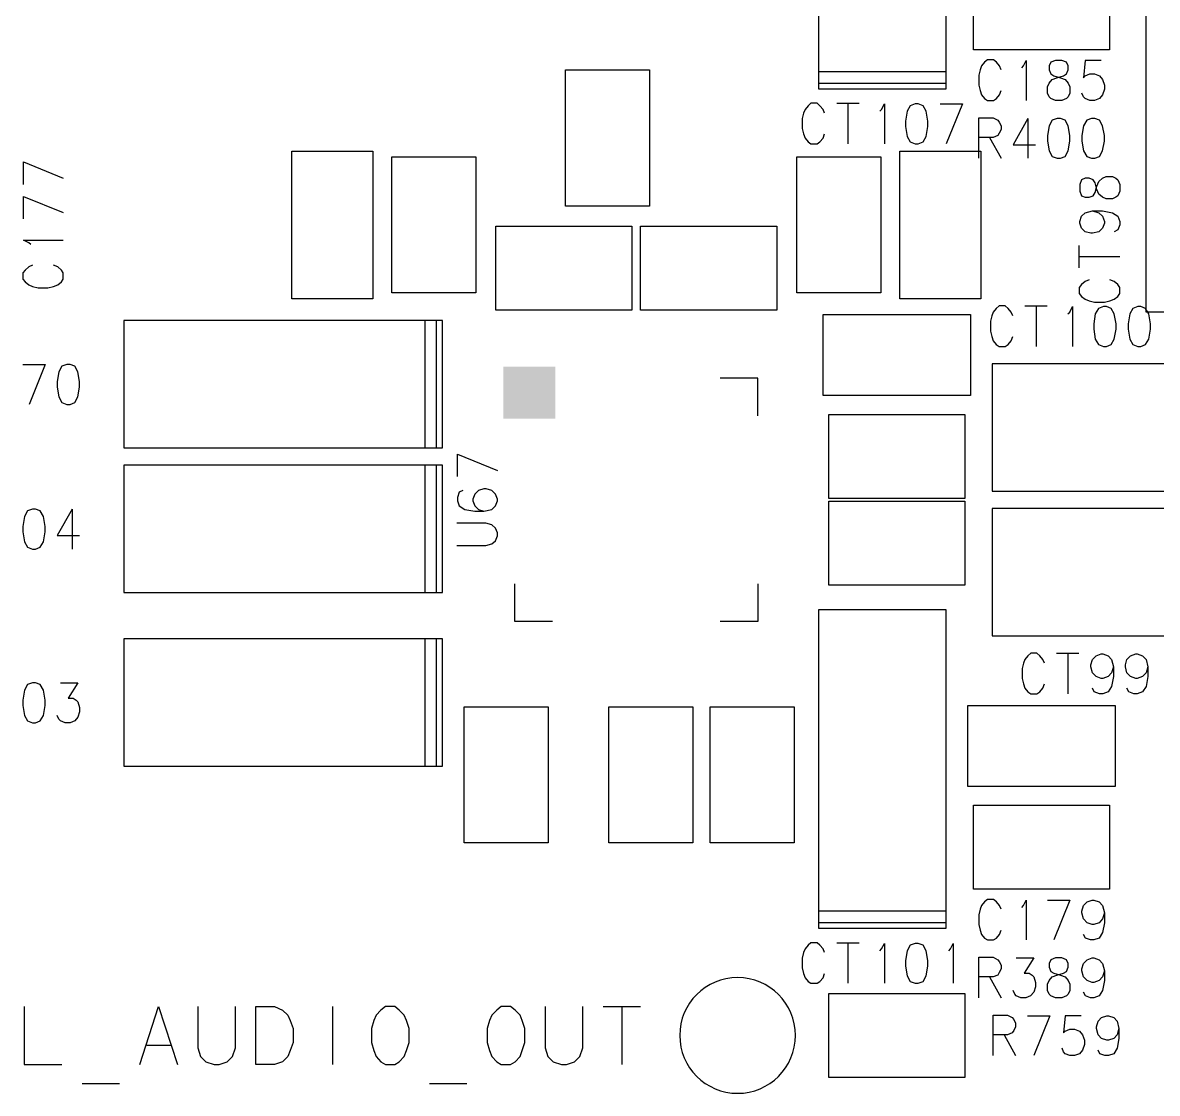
# Model space of a CAD drawing. Extents: x 295 to 953, y 10 to 290.
# Drawn here: x 564.71 to 597.05, y 131.2 to 161.71 of the extents above; entities that cross this region are included whole.
import ezdxf

# ---------------------------------------------------------------- set-up
doc = ezdxf.new("R2010")
doc.units = 0
doc.header["$LTSCALE"] = 5
doc.header["$MEASUREMENT"] = 0
doc.layers.add('13_C-SILK_GBR', color=7, linetype='CONTINUOUS')

msp = doc.modelspace()

# ---------------------------------------------------------------- linework, layer by layer
at = {"layer": '13_C-SILK_GBR'}
for p, q in [((587.4, 168.903), (587.4, 160.323)), ((591.03, 160.323), (591.03, 168.903)), ((591.814, 160.941), (591.814, 163.334)), ((595.691, 163.334), (595.691, 160.941)), ((596.723, 162.55), (596.723, 153.475)), ((595.691, 160.941), (591.814, 160.941)), ((592.043, 160.478), (591.999, 160.372)), ((592.127, 160.583), (592.043, 160.478)), ((592.21, 160.653), (592.127, 160.583)), ((592.381, 160.653), (592.21, 160.653)), ((592.466, 160.583), (592.381, 160.653)), ((592.555, 160.478), (592.466, 160.583)), ((592.599, 160.372), (592.555, 160.478)), ((593.192, 160.425), (593.243, 160.478)), ((593.243, 160.478), (593.319, 160.634)), ((593.319, 160.634), (593.319, 159.498)), ((594.013, 160.583), (593.969, 160.478)), ((593.969, 160.478), (593.969, 160.372)), ((594.147, 160.634), (594.013, 160.583)), ((594.333, 160.634), (594.147, 160.634)), ((594.467, 160.583), (594.333, 160.634)), ((594.512, 160.478), (594.467, 160.583)), ((594.512, 160.372), (594.512, 160.478)), ((594.995, 160.634), (594.95, 160.144)), ((595.449, 160.634), (594.995, 160.634)), ((580.181, 156.486), (580.181, 160.364)), ((580.181, 160.364), (582.574, 160.364)), ((582.574, 160.364), (582.574, 156.486)), ((587.4, 160.323), (587.4, 159.993)), ((587.4, 160.323), (591.03, 160.323)), ((591.03, 159.993), (591.03, 160.323)), ((591.999, 160.372), (591.961, 160.215)), ((591.961, 160.215), (591.961, 159.935)), ((593.969, 160.372), (594.013, 160.25)), ((593.969, 159.988), (594.058, 160.093)), ((594.013, 160.25), (594.102, 160.197)), ((594.058, 160.093), (594.193, 160.144)), ((594.102, 160.197), (594.289, 160.144)), ((594.193, 160.144), (594.378, 160.197)), ((594.289, 160.144), (594.422, 160.093)), ((594.378, 160.197), (594.467, 160.25)), ((594.422, 160.093), (594.512, 159.988)), ((594.467, 160.25), (594.512, 160.372)), ((594.95, 160.144), (594.995, 160.197)), ((594.995, 160.197), (595.129, 160.25)), ((595.129, 160.25), (595.264, 160.25)), ((595.264, 160.25), (595.404, 160.197)), ((595.404, 160.197), (595.493, 160.093)), ((595.493, 160.093), (595.544, 159.935)), ((587.4, 159.993), (587.4, 159.828)), ((587.4, 159.993), (591.03, 159.993)), ((587.4, 159.828), (591.03, 159.828)), ((591.03, 159.828), (591.03, 159.993)), ((591.961, 159.935), (591.999, 159.778)), ((591.999, 159.778), (592.043, 159.654)), ((592.555, 159.654), (592.599, 159.778)), ((593.924, 159.882), (593.969, 159.988)), ((593.924, 159.707), (593.924, 159.882)), ((594.512, 159.988), (594.563, 159.882)), ((594.563, 159.882), (594.563, 159.707)), ((595.544, 159.813), (595.493, 159.654)), ((595.544, 159.935), (595.544, 159.813)), ((592.043, 159.654), (592.127, 159.55)), ((592.127, 159.55), (592.21, 159.498)), ((592.21, 159.498), (592.381, 159.498)), ((592.381, 159.498), (592.466, 159.55)), ((592.466, 159.55), (592.555, 159.654)), ((593.969, 159.603), (593.924, 159.707)), ((594.013, 159.55), (593.969, 159.603)), ((594.147, 159.498), (594.013, 159.55)), ((594.333, 159.498), (594.147, 159.498)), ((594.467, 159.55), (594.333, 159.498)), ((594.512, 159.603), (594.467, 159.55)), ((594.563, 159.707), (594.512, 159.603)), ((594.95, 159.603), (594.906, 159.707)), ((594.995, 159.55), (594.95, 159.603)), ((595.129, 159.498), (594.995, 159.55)), ((595.264, 159.498), (595.129, 159.498)), ((595.404, 159.55), (595.264, 159.498)), ((595.493, 159.654), (595.404, 159.55)), ((586.971, 159.135), (586.933, 158.978)), ((587.016, 159.24), (586.971, 159.135)), ((587.098, 159.346), (587.016, 159.24)), ((587.181, 159.415), (587.098, 159.346)), ((587.354, 159.415), (587.181, 159.415)), ((587.436, 159.346), (587.354, 159.415)), ((587.525, 159.24), (587.436, 159.346)), ((587.57, 159.135), (587.525, 159.24)), ((587.915, 159.415), (588.552, 159.415)), ((588.233, 159.415), (588.233, 158.26)), ((589.144, 159.187), (589.195, 159.24)), ((589.195, 159.24), (589.273, 159.397)), ((589.273, 159.397), (589.273, 158.26)), ((589.923, 159.187), (589.878, 158.907)), ((590.012, 159.346), (589.923, 159.187)), ((590.152, 159.397), (590.012, 159.346)), ((590.241, 159.397), (590.152, 159.397)), ((590.375, 159.346), (590.241, 159.397)), ((590.464, 159.187), (590.375, 159.346)), ((590.515, 158.907), (590.464, 159.187)), ((590.86, 159.397), (591.497, 159.397)), ((591.497, 159.397), (591.038, 158.26)), ((586.933, 158.978), (586.933, 158.697)), ((589.878, 158.907), (589.878, 158.75)), ((590.515, 158.75), (590.515, 158.907)), ((591.961, 157.848), (591.961, 159.003)), ((591.961, 159.003), (592.37, 159.003)), ((592.37, 159.003), (592.504, 158.933)), ((592.504, 158.933), (592.548, 158.88)), ((592.548, 158.88), (592.599, 158.775)), ((593.363, 158.984), (592.942, 158.232)), ((593.363, 158.984), (593.363, 157.848)), ((594.058, 158.933), (593.969, 158.775)), ((594.198, 158.984), (594.058, 158.933)), ((594.289, 158.984), (594.198, 158.984)), ((594.422, 158.933), (594.289, 158.984)), ((594.512, 158.775), (594.422, 158.933)), ((595.04, 158.933), (594.95, 158.775)), ((595.18, 158.984), (595.04, 158.933)), ((595.271, 158.984), (595.18, 158.984)), ((595.404, 158.933), (595.271, 158.984)), ((595.493, 158.775), (595.404, 158.933)), ((586.933, 158.697), (586.971, 158.541)), ((586.971, 158.541), (587.016, 158.417)), ((587.525, 158.417), (587.57, 158.541)), ((589.878, 158.75), (589.923, 158.47)), ((589.923, 158.47), (590.012, 158.313)), ((590.375, 158.313), (590.464, 158.47)), ((590.464, 158.47), (590.515, 158.75)), ((592.504, 158.494), (592.37, 158.443)), ((592.548, 158.565), (592.504, 158.494)), ((592.599, 158.669), (592.548, 158.565)), ((592.599, 158.775), (592.599, 158.669)), ((593.969, 158.775), (593.924, 158.494)), ((593.924, 158.494), (593.924, 158.338)), ((594.563, 158.494), (594.512, 158.775)), ((594.563, 158.338), (594.563, 158.494)), ((594.95, 158.775), (594.906, 158.494)), ((594.906, 158.494), (594.906, 158.338)), ((595.544, 158.494), (595.493, 158.775)), ((595.544, 158.338), (595.544, 158.494)), ((587.016, 158.417), (587.098, 158.313)), ((587.098, 158.313), (587.181, 158.26)), ((587.181, 158.26), (587.354, 158.26)), ((587.354, 158.26), (587.436, 158.313)), ((587.436, 158.313), (587.525, 158.417)), ((590.012, 158.313), (590.152, 158.26)), ((590.152, 158.26), (590.241, 158.26)), ((590.241, 158.26), (590.375, 158.313)), ((592.37, 158.443), (591.961, 158.443)), ((592.274, 158.443), (592.599, 157.848)), ((592.942, 158.232), (593.581, 158.232)), ((593.924, 158.338), (593.969, 158.057)), ((594.512, 158.057), (594.563, 158.338)), ((594.906, 158.338), (594.95, 158.057)), ((595.493, 158.057), (595.544, 158.338)), ((572.385, 153.846), (572.385, 158.054)), ((572.385, 158.054), (574.695, 158.054)), ((574.695, 158.054), (574.695, 153.846)), ((575.231, 154.011), (575.231, 157.889)), ((575.231, 157.889), (577.624, 157.889)), ((577.624, 157.889), (577.624, 154.011)), ((586.781, 154.011), (586.781, 157.889)), ((586.781, 157.889), (589.174, 157.889)), ((589.174, 157.889), (589.174, 154.011)), ((589.71, 153.846), (589.71, 158.054)), ((589.71, 158.054), (592.02, 158.054)), ((592.02, 158.054), (592.02, 153.846)), ((593.969, 158.057), (594.058, 157.9)), ((594.058, 157.9), (594.198, 157.848)), ((594.198, 157.848), (594.289, 157.848)), ((594.289, 157.848), (594.422, 157.9)), ((594.422, 157.9), (594.512, 158.057)), ((594.95, 158.057), (595.04, 157.9)), ((595.04, 157.9), (595.18, 157.848)), ((595.18, 157.848), (595.271, 157.848)), ((595.271, 157.848), (595.404, 157.9)), ((595.404, 157.9), (595.493, 158.057)), ((564.731, 157.103), (564.731, 157.742)), ((564.731, 157.742), (565.868, 157.282)), ((594.894, 157.234), (594.843, 157.1)), ((595, 157.278), (594.894, 157.234)), ((595.106, 157.278), (595, 157.278)), ((595.228, 157.234), (595.106, 157.278)), ((595.28, 157.145), (595.228, 157.234)), ((595.333, 157.056), (595.384, 157.189)), ((595.384, 157.189), (595.49, 157.278)), ((595.49, 157.278), (595.596, 157.329)), ((595.596, 157.329), (595.771, 157.329)), ((595.771, 157.329), (595.874, 157.278)), ((595.874, 157.278), (595.927, 157.234)), ((595.927, 157.234), (595.98, 157.1)), ((594.843, 157.1), (594.843, 156.914)), ((594.843, 156.914), (594.894, 156.78)), ((595.228, 156.78), (595.28, 156.869)), ((595.333, 156.96), (595.28, 157.145)), ((595.28, 156.869), (595.333, 157.056)), ((595.384, 156.825), (595.333, 156.96)), ((595.98, 156.914), (595.927, 156.78)), ((595.98, 157.1), (595.98, 156.914)), ((564.731, 156.122), (564.731, 156.76)), ((564.731, 156.76), (565.868, 156.3)), ((594.894, 156.78), (595, 156.735)), ((595, 156.735), (595.106, 156.735)), ((595.106, 156.735), (595.228, 156.78)), ((595.49, 156.735), (595.384, 156.825)), ((595.596, 156.691), (595.49, 156.735)), ((595.771, 156.691), (595.596, 156.691)), ((595.874, 156.735), (595.771, 156.691)), ((595.927, 156.78), (595.874, 156.735)), ((582.574, 156.486), (580.181, 156.486)), ((594.894, 156.201), (595, 156.297)), ((595, 156.297), (595.21, 156.348)), ((595.21, 156.348), (595.384, 156.297)), ((595.21, 156.348), (595.49, 156.348)), ((595.384, 156.297), (595.49, 156.201)), ((595.49, 156.348), (595.771, 156.297)), ((595.771, 156.297), (595.927, 156.201)), ((578.201, 153.516), (578.201, 155.909)), ((578.201, 155.909), (582.079, 155.909)), ((582.079, 155.909), (582.079, 153.516)), ((582.326, 153.516), (582.326, 155.909)), ((582.326, 155.909), (586.204, 155.909)), ((586.204, 155.909), (586.204, 153.516)), ((594.843, 156.047), (594.894, 156.201)), ((594.843, 156.003), (594.843, 156.047)), ((594.894, 155.856), (594.843, 156.003)), ((595.49, 156.201), (595.543, 156.047)), ((595.543, 156.003), (595.49, 155.856)), ((595.543, 156.047), (595.543, 156.003)), ((595.927, 156.201), (595.98, 156.047)), ((595.98, 155.952), (595.927, 155.805)), ((595.98, 156.047), (595.98, 155.952)), ((595, 155.754), (594.894, 155.856)), ((595.158, 155.709), (595, 155.754)), ((595.21, 155.709), (595.158, 155.709)), ((595.384, 155.754), (595.21, 155.709)), ((595.49, 155.856), (595.384, 155.754)), ((595.927, 155.805), (595.823, 155.754)), ((564.887, 155.44), (564.731, 155.516)), ((564.731, 155.516), (565.868, 155.516)), ((564.94, 155.389), (564.887, 155.44)), ((594.825, 154.727), (594.825, 155.366)), ((594.825, 155.046), (595.98, 155.046)), ((564.782, 154.663), (564.713, 154.579)), ((564.887, 154.752), (564.782, 154.663)), ((564.993, 154.797), (564.887, 154.752)), ((565.711, 154.752), (565.587, 154.797)), ((565.815, 154.663), (565.711, 154.752)), ((565.868, 154.579), (565.815, 154.663)), ((564.713, 154.579), (564.713, 154.407)), ((564.713, 154.407), (564.782, 154.325)), ((564.782, 154.325), (564.887, 154.241)), ((565.711, 154.241), (565.815, 154.325)), ((565.815, 154.325), (565.868, 154.407)), ((565.868, 154.407), (565.868, 154.579)), ((595, 154.34), (594.894, 154.251)), ((595.106, 154.384), (595, 154.34)), ((595.823, 154.34), (595.7, 154.384)), ((595.927, 154.251), (595.823, 154.34)), ((564.887, 154.241), (564.993, 154.196)), ((564.993, 154.196), (565.15, 154.158)), ((565.15, 154.158), (565.43, 154.158)), ((565.43, 154.158), (565.587, 154.196)), ((565.587, 154.196), (565.711, 154.241)), ((577.624, 154.011), (575.231, 154.011)), ((589.174, 154.011), (586.781, 154.011)), ((594.894, 154.251), (594.825, 154.166)), ((594.825, 154.166), (594.825, 153.995)), ((594.825, 153.995), (594.894, 153.912)), ((595.98, 154.166), (595.927, 154.251)), ((595.927, 153.912), (595.98, 153.995)), ((595.98, 153.995), (595.98, 154.166)), ((574.695, 153.846), (572.385, 153.846)), ((592.02, 153.846), (589.71, 153.846)), ((592.543, 153.64), (592.461, 153.571)), ((592.716, 153.64), (592.543, 153.64)), ((592.799, 153.571), (592.716, 153.64)), ((593.277, 153.64), (593.914, 153.64)), ((593.596, 153.64), (593.596, 152.485)), ((594.558, 153.465), (594.635, 153.622)), ((594.635, 153.622), (594.635, 152.485)), ((594.894, 153.912), (595, 153.828)), ((595, 153.828), (595.106, 153.784)), ((595.106, 153.784), (595.262, 153.746)), ((595.262, 153.746), (595.543, 153.746)), ((595.515, 153.622), (595.375, 153.571)), ((595.604, 153.622), (595.515, 153.622)), ((595.543, 153.746), (595.7, 153.784)), ((595.738, 153.571), (595.604, 153.622)), ((595.7, 153.784), (595.823, 153.828)), ((595.823, 153.828), (595.927, 153.912)), ((596.497, 153.622), (596.356, 153.571)), ((596.586, 153.622), (596.497, 153.622)), ((596.719, 153.571), (596.586, 153.622)), ((582.079, 153.516), (578.201, 153.516)), ((586.204, 153.516), (582.326, 153.516)), ((587.524, 151.083), (587.524, 153.393)), ((587.524, 153.393), (591.731, 153.393)), ((591.731, 153.393), (591.731, 151.083)), ((592.334, 153.36), (592.296, 153.203)), ((592.378, 153.465), (592.334, 153.36)), ((592.461, 153.571), (592.378, 153.465)), ((592.888, 153.465), (592.799, 153.571)), ((592.933, 153.36), (592.888, 153.465)), ((594.507, 153.412), (594.558, 153.465)), ((595.285, 153.412), (595.241, 153.132)), ((595.375, 153.571), (595.285, 153.412)), ((595.827, 153.412), (595.738, 153.571)), ((595.878, 153.132), (595.827, 153.412)), ((596.267, 153.412), (596.223, 153.132)), ((596.356, 153.571), (596.267, 153.412)), ((596.808, 153.412), (596.719, 153.571)), ((596.723, 153.475), (602.333, 153.475)), ((596.86, 153.132), (596.808, 153.412)), ((576.18, 153.228), (567.6, 153.228)), ((567.6, 153.228), (567.6, 149.598)), ((576.51, 153.228), (576.18, 153.228)), ((576.18, 149.598), (576.18, 153.228)), ((576.675, 153.228), (576.51, 153.228)), ((576.51, 149.598), (576.51, 153.228)), ((576.675, 149.598), (576.675, 153.228)), ((592.296, 153.203), (592.296, 152.922)), ((595.241, 153.132), (595.241, 152.975)), ((595.241, 152.975), (595.285, 152.695)), ((595.827, 152.695), (595.878, 152.975)), ((595.878, 152.975), (595.878, 153.132)), ((596.223, 153.132), (596.223, 152.975)), ((596.223, 152.975), (596.267, 152.695)), ((596.808, 152.695), (596.86, 152.975)), ((596.86, 152.975), (596.86, 153.132)), ((592.296, 152.922), (592.334, 152.766)), ((592.334, 152.766), (592.378, 152.642)), ((592.888, 152.642), (592.933, 152.766)), ((595.285, 152.695), (595.375, 152.538)), ((595.738, 152.538), (595.827, 152.695)), ((596.267, 152.695), (596.356, 152.538)), ((596.719, 152.538), (596.808, 152.695)), ((592.378, 152.642), (592.461, 152.538)), ((592.461, 152.538), (592.543, 152.485)), ((592.543, 152.485), (592.716, 152.485)), ((592.716, 152.485), (592.799, 152.538)), ((592.799, 152.538), (592.888, 152.642)), ((595.375, 152.538), (595.515, 152.485)), ((595.515, 152.485), (595.604, 152.485)), ((595.604, 152.485), (595.738, 152.538)), ((596.356, 152.538), (596.497, 152.485)), ((596.497, 152.485), (596.586, 152.485)), ((596.586, 152.485), (596.719, 152.538)), ((564.716, 151.972), (565.353, 151.972)), ((565.353, 151.972), (564.894, 150.835)), ((565.742, 151.762), (565.698, 151.482)), ((565.831, 151.921), (565.742, 151.762)), ((565.972, 151.972), (565.831, 151.921)), ((566.061, 151.972), (565.972, 151.972)), ((566.194, 151.921), (566.061, 151.972)), ((566.283, 151.762), (566.194, 151.921)), ((566.335, 151.482), (566.283, 151.762)), ((600.93, 151.99), (592.35, 151.99)), ((592.35, 151.99), (592.35, 148.36)), ((565.698, 151.482), (565.698, 151.325)), ((566.335, 151.325), (566.335, 151.482)), ((585.668, 151.578), (584.595, 151.578)), ((585.668, 150.505), (585.668, 151.578)), ((565.698, 151.325), (565.742, 151.045)), ((565.742, 151.045), (565.831, 150.888)), ((566.194, 150.888), (566.283, 151.045)), ((566.283, 151.045), (566.335, 151.325)), ((591.731, 151.083), (587.524, 151.083)), ((565.831, 150.888), (565.972, 150.835)), ((565.972, 150.835), (566.061, 150.835)), ((566.061, 150.835), (566.194, 150.888)), ((587.689, 148.154), (587.689, 150.546)), ((587.689, 150.546), (591.566, 150.546)), ((591.566, 150.546), (591.566, 148.154)), ((567.6, 149.598), (576.18, 149.598)), ((576.18, 149.598), (576.51, 149.598)), ((576.51, 149.598), (576.675, 149.598)), ((577.106, 148.776), (577.106, 149.413)), ((577.106, 149.413), (578.243, 148.954)), ((576.18, 149.103), (567.6, 149.103)), ((567.6, 149.103), (567.6, 145.473)), ((576.51, 149.103), (576.18, 149.103)), ((576.18, 145.473), (576.18, 149.103)), ((576.675, 149.103), (576.51, 149.103)), ((576.51, 145.473), (576.51, 149.103)), ((576.675, 145.473), (576.675, 149.103)), ((577.157, 148.329), (577.106, 148.183)), ((577.106, 148.183), (577.106, 148.088)), ((577.262, 148.38), (577.157, 148.329)), ((577.596, 148.279), (577.543, 148.132)), ((577.543, 148.132), (577.543, 148.088)), ((577.7, 148.38), (577.596, 148.279)), ((577.858, 148.431), (577.7, 148.38)), ((577.927, 148.431), (577.858, 148.431)), ((578.086, 148.38), (577.927, 148.431)), ((578.19, 148.279), (578.086, 148.38)), ((578.243, 148.132), (578.19, 148.279)), ((578.243, 148.088), (578.243, 148.132)), ((591.566, 148.154), (587.689, 148.154)), ((592.35, 148.36), (600.93, 148.36)), ((564.85, 147.796), (564.76, 147.637)), ((564.99, 147.847), (564.85, 147.796)), ((565.079, 147.847), (564.99, 147.847)), ((565.213, 147.796), (565.079, 147.847)), ((565.302, 147.637), (565.213, 147.796)), ((566.118, 147.847), (565.698, 147.094)), ((566.118, 147.847), (566.118, 146.71)), ((577.106, 148.088), (577.157, 147.941)), ((577.157, 147.941), (577.315, 147.839)), ((577.315, 147.839), (577.596, 147.794)), ((577.543, 148.088), (577.596, 147.941)), ((577.596, 147.941), (577.7, 147.839)), ((577.596, 147.794), (577.858, 147.794)), ((577.7, 147.839), (577.858, 147.794)), ((577.858, 147.794), (578.086, 147.839)), ((578.086, 147.839), (578.19, 147.941)), ((578.19, 147.941), (578.243, 148.088)), ((587.689, 145.679), (587.689, 148.071)), ((587.689, 148.071), (591.566, 148.071)), ((591.566, 148.071), (591.566, 145.679)), ((600.93, 147.865), (592.35, 147.865)), ((592.35, 147.865), (592.35, 144.235)), ((564.76, 147.637), (564.716, 147.357)), ((565.353, 147.357), (565.302, 147.637)), ((564.716, 147.357), (564.716, 147.2)), ((564.716, 147.2), (564.76, 146.92)), ((565.302, 146.92), (565.353, 147.2)), ((565.353, 147.2), (565.353, 147.357)), ((577.909, 147.449), (577.088, 147.449)), ((578.086, 147.398), (577.909, 147.449)), ((578.19, 147.309), (578.086, 147.398)), ((578.243, 147.175), (578.19, 147.309)), ((578.243, 147.086), (578.243, 147.175)), ((564.76, 146.92), (564.85, 146.763)), ((565.213, 146.763), (565.302, 146.92)), ((565.698, 147.094), (566.335, 147.094)), ((577.909, 146.812), (578.086, 146.857)), ((578.086, 146.857), (578.19, 146.946)), ((578.19, 146.946), (578.243, 147.086)), ((564.85, 146.763), (564.99, 146.71)), ((564.99, 146.71), (565.079, 146.71)), ((565.079, 146.71), (565.213, 146.763)), ((577.088, 146.812), (577.909, 146.812)), ((578.738, 144.648), (578.738, 145.72)), ((585.668, 145.72), (585.668, 144.648)), ((591.566, 145.679), (587.689, 145.679)), ((567.6, 145.473), (576.18, 145.473)), ((576.18, 145.473), (576.51, 145.473)), ((576.51, 145.473), (576.675, 145.473)), ((591.03, 144.978), (587.4, 144.978)), ((587.4, 144.978), (587.4, 136.398)), ((591.03, 136.398), (591.03, 144.978)), ((579.81, 144.648), (578.738, 144.648)), ((585.668, 144.648), (584.595, 144.648)), ((576.18, 144.153), (567.6, 144.153)), ((567.6, 144.153), (567.6, 140.523)), ((576.51, 144.153), (576.18, 144.153)), ((576.18, 140.523), (576.18, 144.153)), ((576.675, 144.153), (576.51, 144.153)), ((576.51, 140.523), (576.51, 144.153)), ((576.675, 140.523), (576.675, 144.153)), ((592.35, 144.235), (600.93, 144.235)), ((593.365, 143.671), (593.281, 143.565)), ((593.447, 143.74), (593.365, 143.671)), ((593.619, 143.74), (593.447, 143.74)), ((593.703, 143.671), (593.619, 143.74)), ((593.792, 143.565), (593.703, 143.671)), ((594.18, 143.74), (594.818, 143.74)), ((594.498, 143.74), (594.498, 142.585)), ((595.206, 143.565), (595.309, 143.671)), ((595.309, 143.671), (595.455, 143.722)), ((595.455, 143.722), (595.5, 143.722)), ((595.5, 143.722), (595.653, 143.671)), ((595.653, 143.671), (595.749, 143.565)), ((596.188, 143.565), (596.29, 143.671)), ((596.29, 143.671), (596.437, 143.722)), ((596.437, 143.722), (596.482, 143.722)), ((596.482, 143.722), (596.635, 143.671)), ((596.635, 143.671), (596.731, 143.565)), ((593.236, 143.46), (593.198, 143.303)), ((593.198, 143.303), (593.198, 143.022)), ((593.281, 143.565), (593.236, 143.46)), ((593.837, 143.46), (593.792, 143.565)), ((595.162, 143.407), (595.206, 143.565)), ((595.162, 143.356), (595.162, 143.407)), ((595.206, 143.181), (595.162, 143.356)), ((595.749, 143.565), (595.8, 143.356)), ((595.8, 143.356), (595.749, 143.181)), ((595.8, 143.356), (595.8, 143.075)), ((596.143, 143.407), (596.188, 143.565)), ((596.143, 143.356), (596.143, 143.407)), ((596.188, 143.181), (596.143, 143.356)), ((596.731, 143.565), (596.782, 143.356)), ((596.782, 143.356), (596.731, 143.181)), ((596.782, 143.356), (596.782, 143.075)), ((593.198, 143.022), (593.236, 142.866)), ((595.309, 143.075), (595.206, 143.181)), ((595.455, 143.022), (595.309, 143.075)), ((595.5, 143.022), (595.455, 143.022)), ((595.653, 143.075), (595.5, 143.022)), ((595.749, 143.181), (595.653, 143.075)), ((595.8, 143.075), (595.749, 142.795)), ((596.29, 143.075), (596.188, 143.181)), ((596.437, 143.022), (596.29, 143.075)), ((596.482, 143.022), (596.437, 143.022)), ((596.635, 143.075), (596.482, 143.022)), ((596.731, 143.181), (596.635, 143.075)), ((596.782, 143.075), (596.731, 142.795)), ((564.76, 142.687), (564.716, 142.407)), ((564.85, 142.846), (564.76, 142.687)), ((564.99, 142.897), (564.85, 142.846)), ((565.079, 142.897), (564.99, 142.897)), ((565.213, 142.846), (565.079, 142.897)), ((565.302, 142.687), (565.213, 142.846)), ((565.353, 142.407), (565.302, 142.687)), ((565.787, 142.897), (566.283, 142.897)), ((566.283, 142.897), (566.009, 142.46)), ((593.236, 142.866), (593.281, 142.742)), ((593.281, 142.742), (593.365, 142.638)), ((593.365, 142.638), (593.447, 142.585)), ((593.619, 142.585), (593.703, 142.638)), ((593.703, 142.638), (593.792, 142.742)), ((593.792, 142.742), (593.837, 142.866)), ((595.257, 142.638), (595.206, 142.742)), ((595.404, 142.585), (595.257, 142.638)), ((595.653, 142.638), (595.5, 142.585)), ((595.749, 142.795), (595.653, 142.638)), ((596.239, 142.638), (596.188, 142.742)), ((596.386, 142.585), (596.239, 142.638)), ((596.635, 142.638), (596.482, 142.585)), ((596.731, 142.795), (596.635, 142.638)), ((564.716, 142.407), (564.716, 142.25)), ((565.353, 142.25), (565.353, 142.407)), ((566.009, 142.46), (566.15, 142.46)), ((566.15, 142.46), (566.239, 142.407)), ((566.239, 142.407), (566.283, 142.356)), ((566.283, 142.356), (566.335, 142.197)), ((593.447, 142.585), (593.619, 142.585)), ((595.5, 142.585), (595.404, 142.585)), ((596.482, 142.585), (596.386, 142.585)), ((564.716, 142.25), (564.76, 141.97)), ((565.302, 141.97), (565.353, 142.25)), ((566.335, 142.075), (566.283, 141.917)), ((566.335, 142.197), (566.335, 142.075)), ((577.294, 138.336), (577.294, 142.214)), ((577.294, 142.214), (579.686, 142.214)), ((579.686, 142.214), (579.686, 138.336)), ((581.419, 138.336), (581.419, 142.214)), ((581.419, 142.214), (583.811, 142.214)), ((583.811, 142.214), (583.811, 138.336)), ((584.306, 138.336), (584.306, 142.214)), ((584.306, 142.214), (586.699, 142.214)), ((586.699, 142.214), (586.699, 138.336)), ((591.649, 139.945), (591.649, 142.255)), ((591.649, 142.255), (595.856, 142.255)), ((595.856, 142.255), (595.856, 139.945)), ((564.76, 141.97), (564.85, 141.813)), ((564.85, 141.813), (564.99, 141.76)), ((564.99, 141.76), (565.079, 141.76)), ((565.079, 141.76), (565.213, 141.813)), ((565.213, 141.813), (565.302, 141.97)), ((565.742, 141.866), (565.698, 141.97)), ((565.787, 141.813), (565.742, 141.866)), ((565.92, 141.76), (565.787, 141.813)), ((566.061, 141.76), (565.92, 141.76)), ((566.194, 141.813), (566.061, 141.76)), ((566.283, 141.917), (566.194, 141.813)), ((567.6, 140.523), (576.18, 140.523)), ((576.18, 140.523), (576.51, 140.523)), ((576.51, 140.523), (576.675, 140.523)), ((595.856, 139.945), (591.649, 139.945)), ((591.814, 137.016), (591.814, 139.409)), ((591.814, 139.409), (595.691, 139.409)), ((595.691, 139.409), (595.691, 137.016)), ((579.686, 138.336), (577.294, 138.336)), ((583.811, 138.336), (581.419, 138.336)), ((586.699, 138.336), (584.306, 138.336)), ((595.691, 137.016), (591.814, 137.016)), ((592.043, 136.553), (591.999, 136.447)), ((592.127, 136.658), (592.043, 136.553)), ((592.21, 136.728), (592.127, 136.658)), ((592.381, 136.728), (592.21, 136.728)), ((592.466, 136.658), (592.381, 136.728)), ((592.555, 136.553), (592.466, 136.658)), ((592.599, 136.447), (592.555, 136.553)), ((593.192, 136.5), (593.243, 136.553)), ((593.243, 136.553), (593.319, 136.709)), ((593.319, 136.709), (593.319, 135.573)), ((593.924, 136.709), (594.563, 136.709)), ((594.563, 136.709), (594.102, 135.573)), ((594.906, 136.394), (594.95, 136.553)), ((594.95, 136.553), (595.053, 136.658)), ((595.053, 136.658), (595.2, 136.709)), ((595.2, 136.709), (595.244, 136.709)), ((595.244, 136.709), (595.398, 136.658)), ((595.398, 136.658), (595.493, 136.553)), ((595.493, 136.553), (595.544, 136.343)), ((587.4, 136.398), (587.4, 136.068)), ((587.4, 136.398), (591.03, 136.398)), ((591.03, 136.068), (591.03, 136.398)), ((591.999, 136.447), (591.961, 136.29)), ((591.961, 136.29), (591.961, 136.01)), ((594.906, 136.343), (594.906, 136.394)), ((594.95, 136.168), (594.906, 136.343)), ((595.053, 136.063), (594.95, 136.168)), ((595.493, 136.168), (595.398, 136.063)), ((595.544, 136.343), (595.493, 136.168)), ((595.544, 136.343), (595.544, 136.063)), ((587.4, 136.068), (587.4, 135.903)), ((587.4, 136.068), (591.03, 136.068)), ((587.4, 135.903), (591.03, 135.903)), ((591.03, 135.903), (591.03, 136.068)), ((591.961, 136.01), (591.999, 135.853)), ((591.999, 135.853), (592.043, 135.729)), ((592.555, 135.729), (592.599, 135.853)), ((595.2, 136.01), (595.053, 136.063)), ((595.244, 136.01), (595.2, 136.01)), ((595.398, 136.063), (595.244, 136.01)), ((595.544, 136.063), (595.493, 135.782)), ((592.043, 135.729), (592.127, 135.625)), ((592.127, 135.625), (592.21, 135.573)), ((592.21, 135.573), (592.381, 135.573)), ((592.381, 135.573), (592.466, 135.625)), ((592.466, 135.625), (592.555, 135.729)), ((595.002, 135.625), (594.95, 135.729)), ((595.148, 135.573), (595.002, 135.625)), ((595.244, 135.573), (595.148, 135.573)), ((595.398, 135.625), (595.244, 135.573)), ((595.493, 135.782), (595.398, 135.625)), ((586.971, 135.21), (586.933, 135.053)), ((587.016, 135.315), (586.971, 135.21)), ((587.098, 135.421), (587.016, 135.315)), ((587.181, 135.49), (587.098, 135.421)), ((587.354, 135.49), (587.181, 135.49)), ((587.436, 135.421), (587.354, 135.49)), ((587.525, 135.315), (587.436, 135.421)), ((587.57, 135.21), (587.525, 135.315)), ((587.915, 135.49), (588.552, 135.49)), ((588.233, 135.49), (588.233, 134.335)), ((589.144, 135.262), (589.195, 135.315)), ((589.195, 135.315), (589.273, 135.472)), ((589.273, 135.472), (589.273, 134.335)), ((589.923, 135.262), (589.878, 134.982)), ((590.012, 135.421), (589.923, 135.262)), ((590.152, 135.472), (590.012, 135.421)), ((590.241, 135.472), (590.152, 135.472)), ((590.375, 135.421), (590.241, 135.472)), ((590.464, 135.262), (590.375, 135.421)), ((590.515, 134.982), (590.464, 135.262)), ((591.108, 135.262), (591.159, 135.315)), ((591.159, 135.315), (591.236, 135.472)), ((591.236, 135.472), (591.236, 134.335)), ((586.933, 135.053), (586.933, 134.772)), ((589.878, 134.982), (589.878, 134.825)), ((590.515, 134.825), (590.515, 134.982)), ((591.961, 133.923), (591.961, 135.078)), ((591.961, 135.078), (592.37, 135.078)), ((592.37, 135.078), (592.504, 135.008)), ((592.504, 135.008), (592.548, 134.955)), ((592.548, 134.955), (592.599, 134.85)), ((593.032, 135.059), (593.53, 135.059)), ((593.53, 135.059), (593.256, 134.622)), ((594.013, 135.008), (593.969, 134.903)), ((593.969, 134.903), (593.969, 134.797)), ((594.147, 135.059), (594.013, 135.008)), ((594.333, 135.059), (594.147, 135.059)), ((594.467, 135.008), (594.333, 135.059)), ((594.512, 134.903), (594.467, 135.008)), ((594.512, 134.797), (594.512, 134.903)), ((594.906, 134.744), (594.95, 134.903)), ((594.95, 134.903), (595.053, 135.008)), ((595.053, 135.008), (595.2, 135.059)), ((595.2, 135.059), (595.244, 135.059)), ((595.244, 135.059), (595.398, 135.008)), ((595.398, 135.008), (595.493, 134.903)), ((595.493, 134.903), (595.544, 134.693)), ((586.933, 134.772), (586.971, 134.616)), ((586.971, 134.616), (587.016, 134.492)), ((587.525, 134.492), (587.57, 134.616)), ((589.878, 134.825), (589.923, 134.545)), ((589.923, 134.545), (590.012, 134.388)), ((590.375, 134.388), (590.464, 134.545)), ((590.464, 134.545), (590.515, 134.825)), ((592.504, 134.569), (592.37, 134.518)), ((592.548, 134.64), (592.504, 134.569)), ((592.599, 134.744), (592.548, 134.64)), ((592.599, 134.85), (592.599, 134.744)), ((593.256, 134.622), (593.396, 134.622)), ((593.396, 134.622), (593.485, 134.569)), ((593.485, 134.569), (593.53, 134.518)), ((593.969, 134.797), (594.013, 134.675)), ((594.013, 134.675), (594.102, 134.622)), ((594.058, 134.518), (594.193, 134.569)), ((594.102, 134.622), (594.289, 134.569)), ((594.193, 134.569), (594.378, 134.622)), ((594.289, 134.569), (594.422, 134.518)), ((594.378, 134.622), (594.467, 134.675)), ((594.467, 134.675), (594.512, 134.797)), ((594.906, 134.693), (594.906, 134.744)), ((594.95, 134.518), (594.906, 134.693)), ((595.544, 134.693), (595.493, 134.518)), ((595.544, 134.693), (595.544, 134.413)), ((587.016, 134.492), (587.098, 134.388)), ((587.098, 134.388), (587.181, 134.335)), ((587.181, 134.335), (587.354, 134.335)), ((587.354, 134.335), (587.436, 134.388)), ((587.436, 134.388), (587.525, 134.492)), ((590.012, 134.388), (590.152, 134.335)), ((590.152, 134.335), (590.241, 134.335)), ((590.241, 134.335), (590.375, 134.388)), ((592.37, 134.518), (591.961, 134.518)), ((592.274, 134.518), (592.599, 133.923)), ((593.53, 134.518), (593.581, 134.36)), ((593.581, 134.238), (593.53, 134.079)), ((593.581, 134.36), (593.581, 134.238)), ((593.924, 134.307), (593.969, 134.413)), ((593.924, 134.132), (593.924, 134.307)), ((593.969, 134.413), (594.058, 134.518)), ((594.422, 134.518), (594.512, 134.413)), ((594.512, 134.413), (594.563, 134.307)), ((594.563, 134.307), (594.563, 134.132)), ((595.053, 134.413), (594.95, 134.518)), ((595.2, 134.36), (595.053, 134.413)), ((595.244, 134.36), (595.2, 134.36)), ((595.398, 134.413), (595.244, 134.36)), ((595.493, 134.518), (595.398, 134.413)), ((595.544, 134.413), (595.493, 134.132)), ((587.689, 131.654), (587.689, 134.046)), ((587.689, 134.046), (591.566, 134.046)), ((591.566, 134.046), (591.566, 131.654)), ((592.987, 134.028), (592.942, 134.132)), ((593.032, 133.975), (592.987, 134.028)), ((593.165, 133.923), (593.032, 133.975)), ((593.307, 133.923), (593.165, 133.923)), ((593.441, 133.975), (593.307, 133.923)), ((593.53, 134.079), (593.441, 133.975)), ((593.969, 134.028), (593.924, 134.132)), ((594.013, 133.975), (593.969, 134.028)), ((594.147, 133.923), (594.013, 133.975)), ((594.333, 133.923), (594.147, 133.923)), ((594.467, 133.975), (594.333, 133.923)), ((594.512, 134.028), (594.467, 133.975)), ((594.563, 134.132), (594.512, 134.028)), ((595.002, 133.975), (594.95, 134.079)), ((595.148, 133.923), (595.002, 133.975)), ((595.244, 133.923), (595.148, 133.923)), ((595.398, 133.975), (595.244, 133.923)), ((595.493, 134.132), (595.398, 133.975)), ((564.754, 133.675), (564.754, 132.025)), ((568.054, 132.025), (568.58, 133.675)), ((568.58, 133.675), (569.126, 132.025)), ((569.704, 133.675), (569.704, 132.5)), ((570.776, 132.5), (570.776, 133.675)), ((571.354, 133.675), (571.89, 133.675)), ((571.354, 132.025), (571.354, 133.675)), ((571.89, 133.675), (572.116, 133.574)), ((572.116, 133.574), (572.266, 133.424)), ((573.54, 133.675), (573.54, 132.025)), ((574.923, 133.574), (574.783, 133.424)), ((575.051, 133.675), (574.923, 133.574)), ((575.319, 133.675), (575.051, 133.675)), ((575.447, 133.574), (575.319, 133.675)), ((575.588, 133.424), (575.447, 133.574)), ((578.223, 133.574), (578.083, 133.424)), ((578.351, 133.675), (578.223, 133.574)), ((578.619, 133.675), (578.351, 133.675)), ((578.747, 133.574), (578.619, 133.675)), ((578.888, 133.424), (578.747, 133.574)), ((579.604, 133.675), (579.604, 132.5)), ((580.676, 132.5), (580.676, 133.675)), ((581.254, 133.675), (582.326, 133.675)), ((581.79, 133.675), (581.79, 132.025)), ((572.266, 133.424), (572.341, 133.276)), ((572.341, 133.276), (572.426, 133.05)), ((574.718, 133.276), (574.654, 133.05)), ((574.783, 133.424), (574.718, 133.276)), ((575.652, 133.276), (575.588, 133.424)), ((575.726, 133.05), (575.652, 133.276)), ((578.018, 133.276), (577.954, 133.05)), ((578.083, 133.424), (578.018, 133.276)), ((578.952, 133.276), (578.888, 133.424)), ((579.026, 133.05), (578.952, 133.276)), ((592.373, 132.273), (592.373, 133.428)), ((592.373, 133.428), (592.782, 133.428)), ((592.782, 133.428), (592.916, 133.358)), ((592.916, 133.358), (592.961, 133.305)), ((592.961, 133.305), (593.012, 133.2)), ((593.355, 133.409), (593.993, 133.409)), ((593.993, 133.409), (593.533, 132.273)), ((594.426, 133.409), (594.381, 132.919)), ((594.88, 133.409), (594.426, 133.409)), ((595.318, 133.094), (595.363, 133.253)), ((595.363, 133.253), (595.465, 133.358)), ((595.465, 133.358), (595.612, 133.409)), ((595.612, 133.409), (595.657, 133.409)), ((595.657, 133.409), (595.81, 133.358)), ((595.81, 133.358), (595.906, 133.253)), ((595.906, 133.253), (595.957, 133.043)), ((572.426, 133.05), (572.426, 132.65)), ((574.654, 133.05), (574.654, 132.65)), ((575.726, 132.65), (575.726, 133.05)), ((577.954, 133.05), (577.954, 132.65)), ((579.026, 132.65), (579.026, 133.05)), ((592.916, 132.919), (592.782, 132.868)), ((592.961, 132.99), (592.916, 132.919)), ((593.012, 133.094), (592.961, 132.99)), ((593.012, 133.2), (593.012, 133.094)), ((594.381, 132.919), (594.426, 132.972)), ((594.426, 132.972), (594.559, 133.025)), ((594.559, 133.025), (594.695, 133.025)), ((594.695, 133.025), (594.835, 132.972)), ((594.835, 132.972), (594.924, 132.868)), ((595.318, 133.043), (595.318, 133.094)), ((595.363, 132.868), (595.318, 133.043)), ((595.957, 133.043), (595.906, 132.868)), ((595.957, 133.043), (595.957, 132.763)), ((572.426, 132.65), (572.341, 132.424)), ((574.654, 132.65), (574.718, 132.424)), ((575.652, 132.424), (575.726, 132.65)), ((577.954, 132.65), (578.018, 132.424)), ((578.952, 132.424), (579.026, 132.65)), ((592.782, 132.868), (592.373, 132.868)), ((592.687, 132.868), (593.012, 132.273)), ((594.924, 132.868), (594.975, 132.71)), ((594.975, 132.71), (594.975, 132.588)), ((595.465, 132.763), (595.363, 132.868)), ((595.612, 132.71), (595.465, 132.763)), ((595.657, 132.71), (595.612, 132.71)), ((595.81, 132.763), (595.657, 132.71)), ((595.906, 132.868), (595.81, 132.763)), ((595.957, 132.763), (595.906, 132.482)), ((568.247, 132.574), (568.923, 132.574)), ((569.704, 132.5), (569.78, 132.249)), ((570.691, 132.249), (570.776, 132.5)), ((572.341, 132.424), (572.266, 132.249)), ((574.718, 132.424), (574.783, 132.249)), ((575.588, 132.249), (575.652, 132.424)), ((578.018, 132.424), (578.083, 132.249)), ((578.888, 132.249), (578.952, 132.424)), ((579.604, 132.5), (579.68, 132.249)), ((580.591, 132.249), (580.676, 132.5)), ((594.381, 132.378), (594.337, 132.482)), ((594.426, 132.325), (594.381, 132.378)), ((594.559, 132.273), (594.426, 132.325)), ((594.695, 132.273), (594.559, 132.273)), ((594.835, 132.325), (594.695, 132.273)), ((594.924, 132.429), (594.835, 132.325)), ((594.975, 132.588), (594.924, 132.429)), ((595.414, 132.325), (595.363, 132.429)), ((595.561, 132.273), (595.414, 132.325)), ((595.657, 132.273), (595.561, 132.273)), ((595.81, 132.325), (595.657, 132.273)), ((595.906, 132.482), (595.81, 132.325)), ((564.754, 132.025), (565.826, 132.025)), ((569.78, 132.249), (569.93, 132.099)), ((569.93, 132.099), (570.166, 132.025)), ((570.166, 132.025), (570.316, 132.025)), ((570.316, 132.025), (570.54, 132.099)), ((570.54, 132.099), (570.691, 132.249)), ((571.89, 132.025), (571.354, 132.025)), ((572.116, 132.099), (571.89, 132.025)), ((572.266, 132.249), (572.116, 132.099)), ((574.783, 132.249), (574.923, 132.099)), ((574.923, 132.099), (575.051, 132.025)), ((575.051, 132.025), (575.319, 132.025)), ((575.319, 132.025), (575.447, 132.099)), ((575.447, 132.099), (575.588, 132.249)), ((578.083, 132.249), (578.223, 132.099)), ((578.223, 132.099), (578.351, 132.025)), ((578.351, 132.025), (578.619, 132.025)), ((578.619, 132.025), (578.747, 132.099)), ((578.747, 132.099), (578.888, 132.249)), ((579.68, 132.249), (579.83, 132.099)), ((579.83, 132.099), (580.066, 132.025)), ((580.066, 132.025), (580.216, 132.025)), ((580.216, 132.025), (580.44, 132.099)), ((580.44, 132.099), (580.591, 132.249)), ((591.566, 131.654), (587.689, 131.654)), ((566.404, 131.476), (567.476, 131.476)), ((576.304, 131.476), (577.376, 131.476))]:
    msp.add_line(p, q, dxfattribs=at)
for start, end in [(0, 180), (180, 0)]:
    msp.add_arc((585.09, 132.85), 1.65, start, end, dxfattribs=at)
for points in [[(578.408, 150.423), (578.408, 151.907), (579.893, 150.423), (579.893, 151.907)], [(578.408, 151.907), (578.408, 151.907), (579.893, 151.907), (578.408, 151.907)]]:
    msp.add_solid(points, dxfattribs=at)

doc.saveas('drawing.dxf')
